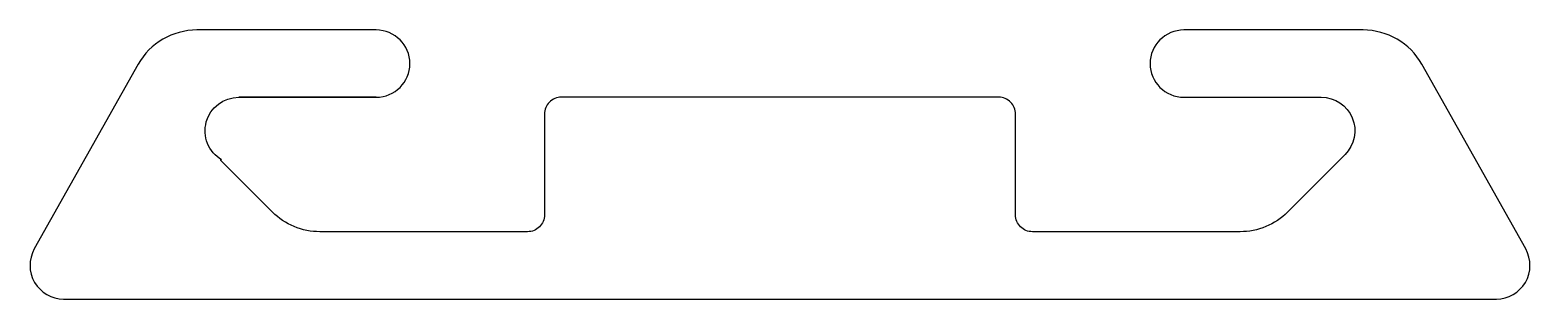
# Model space of a CAD drawing. Extents: x 513.2 to 557.8, y 463.1 to 471.
import ezdxf

# ---------------------------------------------------------------- set-up
doc = ezdxf.new("R2010")
doc.units = 0
doc.layers.add('ANA', color=220, linetype='CONTINUOUS')

msp = doc.modelspace()

# ---------------------------------------------------------------- linework, layer by layer
at = {"layer": 'ANA'}
msp.add_lwpolyline([(523.524, 469.05), (519.443, 469.05), (523.524, 469.05, 1), (523.524, 471.047), (518.2, 471.047, 0.270955), (516.459, 470.029), (513.375, 464.545, 0.57362), (514.245, 463.057), (556.775, 463.057, 0.57362), (557.645, 464.545), (554.561, 470.029, 0.270955), (552.819, 471.047), (547.496, 471.047, 1), (547.496, 469.05), (551.576, 469.05, -0.668179), (552.283, 467.345), (550.578, 465.64, -0.198912), (549.165, 465.055), (543.001, 465.055, -0.414214), (542.502, 465.554), (542.502, 468.55, 0.414214), (542.002, 469.05), (529.018, 469.05, 0.414214), (528.518, 468.55), (528.518, 465.554, -0.414214), (528.019, 465.055), (521.855, 465.055, -0.198912), (520.442, 465.64), (518.902, 467.18, 0.004262), (518.934, 467.192, -0.762764), (519.443, 469.05)], format="xyb", dxfattribs=at)

doc.saveas('drawing.dxf')
